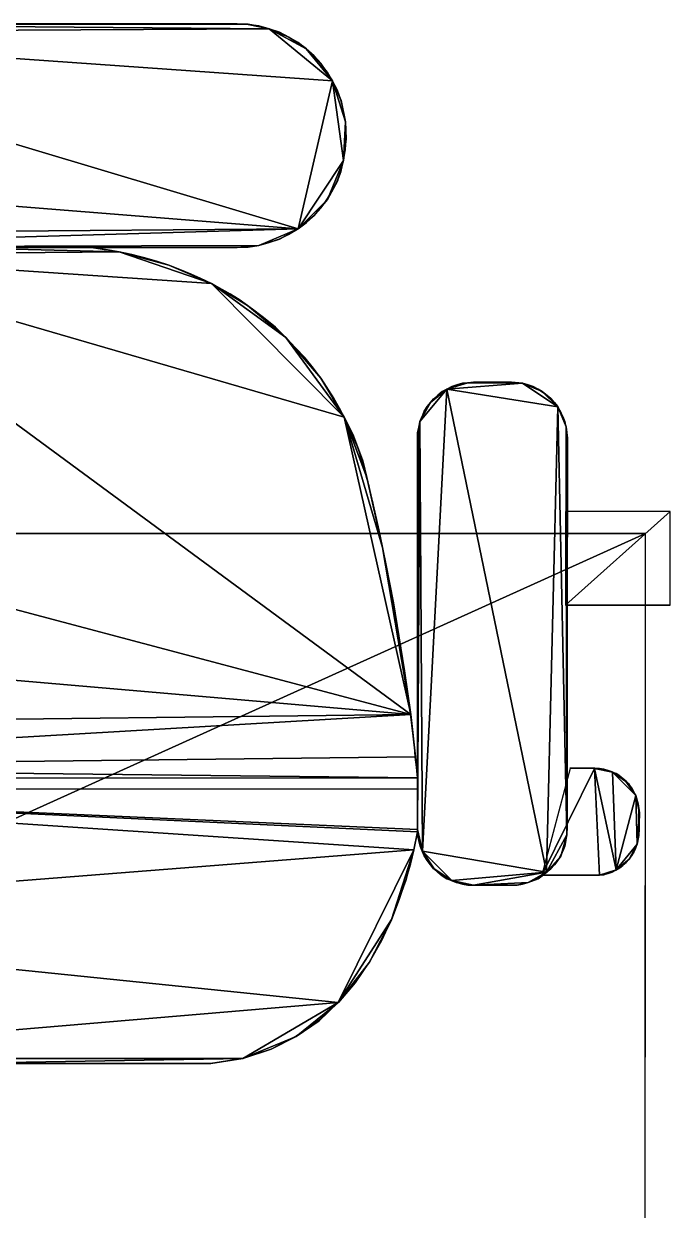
# Model space of a CAD drawing. Header units: millimetres. Extents: x 245 to 2830, y 44 to 1976.
# Drawn here: x 2339.4 to 2376.1, y 1262.9 to 1330.4 of the extents above; entities that cross this region are included whole.
import ezdxf

# ---------------------------------------------------------------- set-up
doc = ezdxf.new("R2010")
doc.units = ezdxf.units.MM
doc.layers.add('FloorPlan-page-1', color=7, linetype='Continuous')

msp = doc.modelspace()

# ---------------------------------------------------------------- linework, layer by layer
at = {"layer": 'FloorPlan-page-1', "color": 7, "true_color": 0x000000}
for p, q in [((2351.468, 1330.358), (2320.013, 1330.358)), ((2352.123, 1330.332), (2351.468, 1330.358)), ((2352.741, 1330.227), (2352.123, 1330.332)), ((2353.323, 1330.068), (2352.741, 1330.227)), ((2353.905, 1329.857), (2353.323, 1330.068)), ((2354.414, 1329.594), (2353.905, 1329.857)), ((2354.923, 1329.304), (2354.414, 1329.594)), ((2355.432, 1328.935), (2354.923, 1329.304)), ((2355.868, 1328.539), (2355.432, 1328.935)), ((2356.268, 1328.091), (2355.868, 1328.539)), ((2356.596, 1327.616), (2356.268, 1328.091)), ((2356.923, 1327.115), (2356.596, 1327.616)), ((2357.178, 1326.562), (2356.923, 1327.115)), ((2357.396, 1326.008), (2357.178, 1326.562)), ((2357.541, 1325.402), (2357.396, 1326.008)), ((2357.65, 1324.795), (2357.541, 1325.402)), ((2357.687, 1324.162), (2357.65, 1324.795)), ((2357.687, 1323.82), (2357.687, 1324.162)), ((2357.65, 1323.187), (2357.687, 1323.82)), ((2357.541, 1322.58), (2357.65, 1323.187)), ((2357.396, 1321.974), (2357.541, 1322.58)), ((2356.923, 1320.867), (2357.178, 1321.42)), ((2357.178, 1321.42), (2357.396, 1321.974)), ((2356.596, 1320.366), (2356.923, 1320.867)), ((2356.268, 1319.891), (2356.596, 1320.366)), ((2355.432, 1319.047), (2355.868, 1319.443)), ((2355.868, 1319.443), (2356.268, 1319.891)), ((2354.414, 1318.362), (2354.923, 1318.678)), ((2354.923, 1318.678), (2355.432, 1319.047)), ((2353.323, 1317.914), (2353.905, 1318.125)), ((2353.905, 1318.125), (2354.414, 1318.362)), ((2320.013, 1317.624), (2351.468, 1317.624)), ((2343.214, 1317.624), (2335.177, 1317.624)), ((2344.014, 1317.518), (2343.214, 1317.624)), ((2344.777, 1317.386), (2344.014, 1317.518)), ((2345.505, 1317.228), (2344.777, 1317.386)), ((2351.468, 1317.624), (2352.123, 1317.65)), ((2352.123, 1317.65), (2352.741, 1317.755)), ((2352.741, 1317.755), (2353.323, 1317.914)), ((2346.232, 1317.044), (2345.505, 1317.228)), ((2346.923, 1316.833), (2346.232, 1317.044)), ((2347.577, 1316.622), (2346.923, 1316.833)), ((2348.232, 1316.384), (2347.577, 1316.622)), ((2348.85, 1316.121), (2348.232, 1316.384)), ((2349.432, 1315.857), (2348.85, 1316.121)), ((2350.014, 1315.593), (2349.432, 1315.857)), ((2350.559, 1315.277), (2350.014, 1315.593)), ((2351.068, 1314.987), (2350.559, 1315.277)), ((2351.577, 1314.671), (2351.068, 1314.987)), ((2352.087, 1314.328), (2351.577, 1314.671)), ((2352.523, 1314.011), (2352.087, 1314.328)), ((2352.959, 1313.669), (2352.523, 1314.011)), ((2353.65, 1313.089), (2352.959, 1313.669)), ((2354.268, 1312.509), (2353.65, 1313.089)), ((2354.814, 1311.928), (2354.268, 1312.509)), ((2355.359, 1311.348), (2354.814, 1311.928)), ((2355.832, 1310.768), (2355.359, 1311.348)), ((2356.268, 1310.188), (2355.832, 1310.768)), ((2356.632, 1309.608), (2356.268, 1310.188)), ((2363.978, 1309.819), (2364.305, 1309.898)), ((2364.305, 1309.898), (2364.596, 1309.951)), ((2364.596, 1309.951), (2364.923, 1309.977)), ((2364.923, 1309.977), (2367.069, 1309.977)), ((2367.069, 1309.977), (2367.396, 1309.951)), ((2367.396, 1309.951), (2367.723, 1309.898)), ((2367.723, 1309.898), (2368.014, 1309.819)), ((2356.996, 1309.055), (2356.632, 1309.608)), ((2362.669, 1309.028), (2362.923, 1309.239)), ((2362.923, 1309.239), (2363.141, 1309.424)), ((2363.141, 1309.424), (2363.432, 1309.582)), ((2363.432, 1309.582), (2363.687, 1309.714)), ((2363.687, 1309.714), (2363.978, 1309.819)), ((2368.014, 1309.819), (2368.305, 1309.714)), ((2368.305, 1309.714), (2368.596, 1309.582)), ((2368.596, 1309.582), (2368.85, 1309.424)), ((2368.85, 1309.424), (2369.105, 1309.239)), ((2369.105, 1309.239), (2369.323, 1309.028)), ((2357.323, 1308.501), (2356.996, 1309.055)), ((2362.123, 1308.316), (2362.305, 1308.58)), ((2362.305, 1308.58), (2362.487, 1308.817)), ((2362.487, 1308.817), (2362.669, 1309.028)), ((2369.323, 1309.028), (2369.541, 1308.817)), ((2369.541, 1308.817), (2369.723, 1308.58)), ((2369.723, 1308.58), (2369.869, 1308.316)), ((2357.578, 1307.974), (2357.323, 1308.501)), ((2357.832, 1307.473), (2357.578, 1307.974)), ((2361.905, 1307.736), (2362.014, 1308.026)), ((2362.014, 1308.026), (2362.123, 1308.316)), ((2369.869, 1308.316), (2370.014, 1308.026)), ((2370.014, 1308.026), (2370.123, 1307.736)), ((2358.05, 1306.998), (2357.832, 1307.473)), ((2361.759, 1307.104), (2361.832, 1307.42)), ((2361.832, 1307.42), (2361.905, 1307.736)), ((2370.123, 1307.736), (2370.196, 1307.42)), ((2370.196, 1307.42), (2370.232, 1307.104)), ((2358.232, 1306.576), (2358.05, 1306.998)), ((2358.378, 1306.181), (2358.232, 1306.576)), ((2361.759, 1306.787), (2361.759, 1307.104)), ((2361.759, 1284.534), (2361.759, 1306.787)), ((2370.232, 1307.104), (2370.269, 1306.787)), ((2370.269, 1306.787), (2370.269, 1284.534)), ((2358.523, 1305.812), (2358.378, 1306.181)), ((2358.632, 1305.495), (2358.523, 1305.812)), ((2358.741, 1305.021), (2358.632, 1305.495)), ((2358.85, 1304.546), (2358.741, 1305.021)), ((2358.996, 1304.071), (2358.85, 1304.546)), ((2359.105, 1303.57), (2358.996, 1304.071)), ((2359.214, 1303.096), (2359.105, 1303.57)), ((2359.323, 1302.595), (2359.214, 1303.096)), ((2359.432, 1302.094), (2359.323, 1302.595)), ((2376.123, 1302.621), (2370.16, 1302.621)), ((2370.16, 1302.621), (2370.16, 1297.295)), ((2376.123, 1297.295), (2376.123, 1302.621)), ((2359.541, 1301.593), (2359.432, 1302.094)), ((2243.067, 1301.408), (2374.705, 1301.356)), ((2359.65, 1301.092), (2359.541, 1301.593)), ((2374.705, 1301.356), (2374.669, 1241.795)), ((2359.759, 1300.565), (2359.65, 1301.092)), ((2359.869, 1300.064), (2359.759, 1300.565)), ((2359.978, 1299.536), (2359.869, 1300.064)), ((2360.05, 1299.009), (2359.978, 1299.536)), ((2360.159, 1298.482), (2360.05, 1299.009)), ((2360.269, 1297.954), (2360.159, 1298.482)), ((2360.378, 1297.427), (2360.269, 1297.954)), ((2360.487, 1296.768), (2360.378, 1297.427)), ((2370.16, 1297.295), (2376.123, 1297.295)), ((2360.596, 1296.109), (2360.487, 1296.768)), ((2360.705, 1295.476), (2360.596, 1296.109)), ((2360.814, 1294.817), (2360.705, 1295.476)), ((2360.887, 1294.184), (2360.814, 1294.817)), ((2360.996, 1293.551), (2360.887, 1294.184)), ((2361.105, 1292.919), (2360.996, 1293.551)), ((2361.178, 1292.312), (2361.105, 1292.919)), ((2361.25, 1291.679), (2361.178, 1292.312)), ((2361.359, 1291.073), (2361.25, 1291.679)), ((2361.432, 1290.466), (2361.359, 1291.073)), ((2361.505, 1289.86), (2361.432, 1290.466)), ((2361.578, 1289.254), (2361.505, 1289.86)), ((2361.614, 1288.647), (2361.578, 1289.254)), ((2361.687, 1288.067), (2361.614, 1288.647)), ((2361.759, 1287.487), (2361.687, 1288.067)), ((2371.832, 1288.014), (2370.414, 1288.014)), ((2372.087, 1287.988), (2371.832, 1288.014)), ((2372.341, 1287.962), (2372.087, 1287.988)), ((2372.596, 1287.883), (2372.341, 1287.962)), ((2372.814, 1287.804), (2372.596, 1287.883)), ((2373.032, 1287.698), (2372.814, 1287.804)), ((2373.251, 1287.566), (2373.032, 1287.698)), ((2373.432, 1287.434), (2373.251, 1287.566)), ((2373.614, 1287.276), (2373.432, 1287.434)), ((2373.796, 1287.092), (2373.614, 1287.276)), ((2373.941, 1286.907), (2373.796, 1287.092)), ((2361.759, 1286.828), (2361.759, 1284.534)), ((2374.051, 1286.696), (2373.941, 1286.907)), ((2374.16, 1286.459), (2374.051, 1286.696)), ((2374.232, 1286.222), (2374.16, 1286.459)), ((2374.305, 1285.984), (2374.232, 1286.222)), ((2374.341, 1285.747), (2374.305, 1285.984)), ((2374.341, 1285.483), (2374.341, 1285.747)), ((2374.341, 1284.455), (2374.341, 1285.483)), ((2361.723, 1284.402), (2361.65, 1284.007)), ((2361.759, 1284.534), (2361.723, 1284.402)), ((2361.759, 1284.218), (2361.759, 1284.534)), ((2370.269, 1284.534), (2370.232, 1284.218)), ((2374.341, 1284.191), (2374.341, 1284.455)), ((2361.65, 1284.007), (2361.541, 1283.374)), ((2361.832, 1283.901), (2361.759, 1284.218)), ((2361.905, 1283.585), (2361.832, 1283.901)), ((2362.014, 1283.295), (2361.905, 1283.585)), ((2370.123, 1283.585), (2370.014, 1283.295)), ((2370.196, 1283.901), (2370.123, 1283.585)), ((2370.232, 1284.218), (2370.196, 1283.901)), ((2374.16, 1283.453), (2374.232, 1283.69)), ((2374.232, 1283.69), (2374.305, 1283.928)), ((2374.305, 1283.928), (2374.341, 1284.191)), ((2361.541, 1283.374), (2361.359, 1282.583)), ((2362.123, 1283.031), (2362.014, 1283.295)), ((2362.305, 1282.768), (2362.123, 1283.031)), ((2369.869, 1283.031), (2369.723, 1282.768)), ((2370.014, 1283.295), (2369.869, 1283.031)), ((2373.796, 1282.847), (2373.941, 1283.031)), ((2373.941, 1283.031), (2374.051, 1283.242)), ((2374.051, 1283.242), (2374.16, 1283.453)), ((2361.359, 1282.583), (2361.069, 1281.634)), ((2362.487, 1282.53), (2362.305, 1282.768)), ((2362.669, 1282.293), (2362.487, 1282.53)), ((2362.923, 1282.082), (2362.669, 1282.293)), ((2369.323, 1282.293), (2369.105, 1282.082)), ((2369.541, 1282.53), (2369.323, 1282.293)), ((2369.723, 1282.768), (2369.541, 1282.53)), ((2372.814, 1282.108), (2373.032, 1282.214)), ((2373.032, 1282.214), (2373.251, 1282.346)), ((2373.251, 1282.346), (2373.432, 1282.504)), ((2373.432, 1282.504), (2373.614, 1282.662)), ((2373.614, 1282.662), (2373.796, 1282.847)), ((2361.069, 1281.634), (2360.705, 1280.553)), ((2363.141, 1281.898), (2362.923, 1282.082)), ((2363.432, 1281.739), (2363.141, 1281.898)), ((2363.687, 1281.607), (2363.432, 1281.739)), ((2363.978, 1281.502), (2363.687, 1281.607)), ((2368.305, 1281.607), (2368.014, 1281.502)), ((2368.596, 1281.739), (2368.305, 1281.607)), ((2368.85, 1281.898), (2368.596, 1281.739)), ((2368.814, 1281.924), (2371.832, 1281.924)), ((2369.105, 1282.082), (2368.85, 1281.898)), ((2371.832, 1281.924), (2372.087, 1281.924)), ((2372.087, 1281.924), (2372.341, 1281.977)), ((2372.341, 1281.977), (2372.596, 1282.029)), ((2372.596, 1282.029), (2372.814, 1282.108)), ((2364.305, 1281.423), (2363.978, 1281.502)), ((2364.596, 1281.37), (2364.305, 1281.423)), ((2364.923, 1281.37), (2364.596, 1281.37)), ((2367.069, 1281.37), (2364.923, 1281.37)), ((2367.396, 1281.37), (2367.069, 1281.37)), ((2367.069, 1281.37), (2367.069, 1281.37)), ((2367.723, 1281.423), (2367.396, 1281.37)), ((2368.014, 1281.502), (2367.723, 1281.423)), ((2360.705, 1280.553), (2360.269, 1279.393)), ((2360.269, 1279.393), (2359.687, 1278.206)), ((2359.687, 1278.206), (2358.996, 1276.993)), ((2358.996, 1276.993), (2358.196, 1275.807)), ((2358.196, 1275.807), (2357.25, 1274.7)), ((2357.25, 1274.7), (2356.123, 1273.671)), ((2356.123, 1273.671), (2354.85, 1272.775)), ((2354.85, 1272.775), (2353.432, 1272.037)), ((2351.796, 1271.509), (2349.977, 1271.219)), ((2353.432, 1272.037), (2351.796, 1271.509)), ((2349.977, 1271.219), (2334.995, 1271.219))]:
    msp.add_line(p, q, dxfattribs=at)
at = {"layer": 'FloorPlan-page-1', "color": 7, "true_color": 0xffffff}
for points in [[(2353.315, 1330.07, -0.05), (2320.008, 1330.349, -0.05), (2317.593, 1329.874, -0.05)], [(2352.126, 1330.321, -0.05), (2351.496, 1330.349, -0.05), (2320.008, 1330.349, -0.05)], [(2353.315, 1330.07, -0.05), (2352.126, 1330.321, -0.05), (2320.008, 1330.349, -0.05)], [(2353.315, 1330.07, -0.05), (2352.72, 1330.237, -0.05), (2352.126, 1330.321, -0.05)], [(2317.593, 1329.874, -0.05), (2314.095, 1321.962, -0.05), (2354.96, 1318.691, -0.05)], [(2356.919, 1327.106, -0.05), (2353.315, 1330.07, -0.05), (2317.593, 1329.874, -0.05)], [(2354.96, 1318.691, -0.05), (2356.919, 1327.106, -0.05), (2317.593, 1329.874, -0.05)], [(2354.435, 1329.594, -0.05), (2353.91, 1329.874, -0.05), (2353.315, 1330.07, -0.05)], [(2355.414, 1328.923, -0.05), (2354.435, 1329.594, -0.05), (2353.315, 1330.07, -0.05)], [(2356.919, 1327.106, -0.05), (2355.414, 1328.923, -0.05), (2353.315, 1330.07, -0.05)], [(2355.414, 1328.923, -0.05), (2354.96, 1329.287, -0.05), (2354.435, 1329.594, -0.05)], [(2356.254, 1328.085, -0.05), (2355.869, 1328.532, -0.05), (2355.414, 1328.923, -0.05)], [(2356.919, 1327.106, -0.05), (2356.254, 1328.085, -0.05), (2355.414, 1328.923, -0.05)], [(2356.919, 1327.106, -0.05), (2356.639, 1327.609, -0.05), (2356.254, 1328.085, -0.05)], [(2354.96, 1318.691, -0.05), (2357.549, 1322.577, -0.05), (2356.919, 1327.106, -0.05)], [(2357.409, 1325.988, -0.05), (2357.199, 1326.575, -0.05), (2356.919, 1327.106, -0.05)], [(2357.654, 1324.786, -0.05), (2357.409, 1325.988, -0.05), (2356.919, 1327.106, -0.05)], [(2357.549, 1322.577, -0.05), (2357.654, 1324.786, -0.05), (2356.919, 1327.106, -0.05)], [(2357.654, 1324.786, -0.05), (2357.549, 1325.401, -0.05), (2357.409, 1325.988, -0.05)], [(2357.549, 1322.577, -0.05), (2357.689, 1323.807, -0.05), (2357.654, 1324.786, -0.05)], [(2357.689, 1323.807, -0.05), (2357.689, 1324.171, -0.05), (2357.654, 1324.786, -0.05)], [(2357.549, 1322.577, -0.05), (2357.654, 1323.192, -0.05), (2357.689, 1323.807, -0.05)], [(2354.96, 1318.691, -0.05), (2356.639, 1320.369, -0.05), (2357.549, 1322.577, -0.05)], [(2356.639, 1320.369, -0.05), (2357.199, 1321.403, -0.05), (2357.549, 1322.577, -0.05)], [(2357.199, 1321.403, -0.05), (2357.409, 1321.962, -0.05), (2357.549, 1322.577, -0.05)], [(2314.095, 1321.962, -0.05), (2317.069, 1318.384, -0.05), (2354.96, 1318.691, -0.05)], [(2356.639, 1320.369, -0.05), (2356.919, 1320.872, -0.05), (2357.199, 1321.403, -0.05)], [(2354.96, 1318.691, -0.05), (2355.869, 1319.446, -0.05), (2356.639, 1320.369, -0.05)], [(2355.869, 1319.446, -0.05), (2356.254, 1319.866, -0.05), (2356.639, 1320.369, -0.05)], [(2354.96, 1318.691, -0.05), (2355.414, 1319.027, -0.05), (2355.869, 1319.446, -0.05)], [(2317.069, 1318.384, -0.05), (2319.378, 1317.657, -0.05), (2354.96, 1318.691, -0.05)], [(2319.378, 1317.657, -0.05), (2352.72, 1317.741, -0.05), (2354.96, 1318.691, -0.05)], [(2352.72, 1317.741, -0.05), (2353.91, 1318.104, -0.05), (2354.96, 1318.691, -0.05)], [(2353.91, 1318.104, -0.05), (2354.435, 1318.384, -0.05), (2354.96, 1318.691, -0.05)], [(2352.72, 1317.741, -0.05), (2353.315, 1317.909, -0.05), (2353.91, 1318.104, -0.05)], [(2319.378, 1317.657, -0.05), (2351.496, 1317.629, -0.05), (2352.72, 1317.741, -0.05)], [(2319.378, 1317.657, -0.05), (2320.008, 1317.629, -0.05), (2351.496, 1317.629, -0.05)], [(2344.778, 1317.377, -0.05), (2335.157, 1317.629, -0.05), (2325.85, 1317.21, -0.05)], [(2350.026, 1315.588, -0.05), (2344.778, 1317.377, -0.05), (2325.85, 1317.21, -0.05)], [(2344.778, 1317.377, -0.05), (2343.204, 1317.629, -0.05), (2335.157, 1317.629, -0.05)], [(2344.778, 1317.377, -0.05), (2344.009, 1317.517, -0.05), (2343.204, 1317.629, -0.05)], [(2346.248, 1317.042, -0.05), (2345.513, 1317.21, -0.05), (2344.778, 1317.377, -0.05)], [(2347.612, 1316.623, -0.05), (2346.248, 1317.042, -0.05), (2344.778, 1317.377, -0.05)], [(2350.026, 1315.588, -0.05), (2347.612, 1316.623, -0.05), (2344.778, 1317.377, -0.05)], [(2351.496, 1317.629, -0.05), (2352.126, 1317.657, -0.05), (2352.72, 1317.741, -0.05)], [(2325.85, 1317.21, -0.05), (2312.38, 1304.07, -0.05), (2361.362, 1291.07, -0.05)], [(2357.584, 1307.984, -0.05), (2350.026, 1315.588, -0.05), (2325.85, 1317.21, -0.05)], [(2361.362, 1291.07, -0.05), (2357.584, 1307.984, -0.05), (2325.85, 1317.21, -0.05)], [(2347.612, 1316.623, -0.05), (2346.913, 1316.846, -0.05), (2346.248, 1317.042, -0.05)], [(2348.872, 1316.119, -0.05), (2348.242, 1316.371, -0.05), (2347.612, 1316.623, -0.05)], [(2350.026, 1315.588, -0.05), (2348.872, 1316.119, -0.05), (2347.612, 1316.623, -0.05)], [(2350.026, 1315.588, -0.05), (2349.432, 1315.868, -0.05), (2348.872, 1316.119, -0.05)], [(2351.111, 1314.973, -0.05), (2350.551, 1315.281, -0.05), (2350.026, 1315.588, -0.05)], [(2352.091, 1314.33, -0.05), (2351.111, 1314.973, -0.05), (2350.026, 1315.588, -0.05)], [(2354.26, 1312.513, -0.05), (2352.091, 1314.33, -0.05), (2350.026, 1315.588, -0.05)], [(2357.584, 1307.984, -0.05), (2354.26, 1312.513, -0.05), (2350.026, 1315.588, -0.05)], [(2352.091, 1314.33, -0.05), (2351.601, 1314.666, -0.05), (2351.111, 1314.973, -0.05)], [(2353, 1313.659, -0.05), (2352.546, 1313.995, -0.05), (2352.091, 1314.33, -0.05)], [(2354.26, 1312.513, -0.05), (2353, 1313.659, -0.05), (2352.091, 1314.33, -0.05)], [(2354.26, 1312.513, -0.05), (2353.665, 1313.1, -0.05), (2353, 1313.659, -0.05)], [(2355.344, 1311.339, -0.05), (2354.82, 1311.926, -0.05), (2354.26, 1312.513, -0.05)], [(2356.254, 1310.193, -0.05), (2355.344, 1311.339, -0.05), (2354.26, 1312.513, -0.05)], [(2357.584, 1307.984, -0.05), (2356.254, 1310.193, -0.05), (2354.26, 1312.513, -0.05)], [(2356.254, 1310.193, -0.05), (2355.834, 1310.752, -0.05), (2355.344, 1311.339, -0.05)], [(2356.989, 1309.046, -0.05), (2356.639, 1309.605, -0.05), (2356.254, 1310.193, -0.05)], [(2357.584, 1307.984, -0.05), (2356.989, 1309.046, -0.05), (2356.254, 1310.193, -0.05)], [(2364.616, 1309.941, -0.05), (2363.986, 1309.829, -0.05), (2363.426, 1309.578, -0.05)], [(2367.73, 1309.913, -0.05), (2364.616, 1309.941, -0.05), (2363.426, 1309.578, -0.05)], [(2369.724, 1308.571, -0.05), (2367.73, 1309.913, -0.05), (2363.426, 1309.578, -0.05)], [(2364.616, 1309.941, -0.05), (2364.301, 1309.913, -0.05), (2363.986, 1309.829, -0.05)], [(2367.1, 1309.969, -0.05), (2364.931, 1309.969, -0.05), (2364.616, 1309.941, -0.05)], [(2367.73, 1309.913, -0.05), (2367.1, 1309.969, -0.05), (2364.616, 1309.941, -0.05)], [(2367.73, 1309.913, -0.05), (2367.415, 1309.941, -0.05), (2367.1, 1309.969, -0.05)], [(2368.325, 1309.717, -0.05), (2368.045, 1309.829, -0.05), (2367.73, 1309.913, -0.05)], [(2368.849, 1309.438, -0.05), (2368.325, 1309.717, -0.05), (2367.73, 1309.913, -0.05)], [(2369.724, 1308.571, -0.05), (2368.849, 1309.438, -0.05), (2367.73, 1309.913, -0.05)], [(2363.426, 1309.578, -0.05), (2362.482, 1308.823, -0.05), (2361.887, 1307.732, -0.05)], [(2363.426, 1309.578, -0.05), (2361.887, 1307.732, -0.05), (2362.027, 1283.298, -0.05)], [(2363.426, 1309.578, -0.05), (2362.027, 1283.298, -0.05), (2369.094, 1282.096, -0.05)], [(2363.426, 1309.578, -0.05), (2362.902, 1309.242, -0.05), (2362.482, 1308.823, -0.05)], [(2362.902, 1309.242, -0.05), (2362.692, 1309.046, -0.05), (2362.482, 1308.823, -0.05)], [(2363.426, 1309.578, -0.05), (2363.147, 1309.438, -0.05), (2362.902, 1309.242, -0.05)], [(2363.986, 1309.829, -0.05), (2363.706, 1309.717, -0.05), (2363.426, 1309.578, -0.05)], [(2369.094, 1282.096, -0.05), (2369.724, 1308.571, -0.05), (2363.426, 1309.578, -0.05)], [(2368.849, 1309.438, -0.05), (2368.605, 1309.578, -0.05), (2368.325, 1309.717, -0.05)], [(2369.339, 1309.046, -0.05), (2369.094, 1309.242, -0.05), (2368.849, 1309.438, -0.05)], [(2369.724, 1308.571, -0.05), (2369.339, 1309.046, -0.05), (2368.849, 1309.438, -0.05)], [(2357.584, 1307.984, -0.05), (2357.304, 1308.487, -0.05), (2356.989, 1309.046, -0.05)], [(2362.482, 1308.823, -0.05), (2362.132, 1308.292, -0.05), (2361.887, 1307.732, -0.05)], [(2362.482, 1308.823, -0.05), (2362.307, 1308.571, -0.05), (2362.132, 1308.292, -0.05)], [(2369.094, 1282.096, -0.05), (2370.249, 1284.221, -0.05), (2369.724, 1308.571, -0.05)], [(2369.724, 1308.571, -0.05), (2369.549, 1308.823, -0.05), (2369.339, 1309.046, -0.05)], [(2370.004, 1308.04, -0.05), (2369.899, 1308.292, -0.05), (2369.724, 1308.571, -0.05)], [(2370.214, 1307.425, -0.05), (2370.004, 1308.04, -0.05), (2369.724, 1308.571, -0.05)], [(2370.249, 1284.221, -0.05), (2370.214, 1307.425, -0.05), (2369.724, 1308.571, -0.05)], [(2358.073, 1307.006, -0.05), (2357.829, 1307.481, -0.05), (2357.584, 1307.984, -0.05)], [(2358.388, 1306.167, -0.05), (2358.073, 1307.006, -0.05), (2357.584, 1307.984, -0.05)], [(2358.878, 1304.545, -0.05), (2358.388, 1306.167, -0.05), (2357.584, 1307.984, -0.05)], [(2359.753, 1300.576, -0.05), (2358.878, 1304.545, -0.05), (2357.584, 1307.984, -0.05)], [(2361.362, 1291.07, -0.05), (2359.753, 1300.576, -0.05), (2357.584, 1307.984, -0.05)], [(2362.132, 1308.292, -0.05), (2362.027, 1308.04, -0.05), (2361.887, 1307.732, -0.05)], [(2370.214, 1307.425, -0.05), (2370.109, 1307.732, -0.05), (2370.004, 1308.04, -0.05)], [(2361.887, 1307.732, -0.05), (2361.782, 1307.117, -0.05), (2361.747, 1284.528, -0.05)], [(2361.887, 1307.732, -0.05), (2361.747, 1284.528, -0.05), (2362.027, 1283.298, -0.05)], [(2361.887, 1307.732, -0.05), (2361.817, 1307.425, -0.05), (2361.782, 1307.117, -0.05)], [(2370.284, 1306.782, -0.05), (2370.249, 1307.117, -0.05), (2370.214, 1307.425, -0.05)], [(2370.249, 1284.221, -0.05), (2370.284, 1306.782, -0.05), (2370.214, 1307.425, -0.05)], [(2358.388, 1306.167, -0.05), (2358.248, 1306.558, -0.05), (2358.073, 1307.006, -0.05)], [(2361.782, 1307.117, -0.05), (2361.747, 1306.782, -0.05), (2361.747, 1284.528, -0.05)], [(2370.249, 1284.221, -0.05), (2370.284, 1284.528, -0.05), (2370.284, 1306.782, -0.05)], [(2358.633, 1305.496, -0.05), (2358.528, 1305.803, -0.05), (2358.388, 1306.167, -0.05)], [(2358.878, 1304.545, -0.05), (2358.633, 1305.496, -0.05), (2358.388, 1306.167, -0.05)], [(2358.878, 1304.545, -0.05), (2358.773, 1305.021, -0.05), (2358.633, 1305.496, -0.05)], [(2359.088, 1303.567, -0.05), (2358.983, 1304.07, -0.05), (2358.878, 1304.545, -0.05)], [(2359.333, 1302.588, -0.05), (2359.088, 1303.567, -0.05), (2358.878, 1304.545, -0.05)], [(2359.753, 1300.576, -0.05), (2359.333, 1302.588, -0.05), (2358.878, 1304.545, -0.05)], [(2312.38, 1304.07, -0.05), (2310.666, 1295.459, -0.05), (2361.362, 1291.07, -0.05)], [(2359.333, 1302.588, -0.05), (2359.228, 1303.092, -0.05), (2359.088, 1303.567, -0.05)], [(2359.543, 1301.582, -0.05), (2359.438, 1302.085, -0.05), (2359.333, 1302.588, -0.05)], [(2359.753, 1300.576, -0.05), (2359.543, 1301.582, -0.05), (2359.333, 1302.588, -0.05)], [(2376.127, 1302.616, -0.05), (2370.179, 1302.616, -0.05), (2370.179, 1297.305, -0.05)], [(2370.179, 1297.305, -0.05), (2376.127, 1297.305, -0.05), (2376.127, 1302.616, -0.05)], [(2374.727, 1301.358, -0.05), (2243.071, 1301.414, -0.05), (2243.036, 1241.839, -0.05)], [(2243.036, 1241.839, -0.05), (2374.692, 1241.783, -0.05), (2374.727, 1301.358, -0.05)], [(2359.753, 1300.576, -0.05), (2359.648, 1301.079, -0.05), (2359.543, 1301.582, -0.05)], [(2359.963, 1299.541, -0.05), (2359.858, 1300.044, -0.05), (2359.753, 1300.576, -0.05)], [(2360.173, 1298.479, -0.05), (2359.963, 1299.541, -0.05), (2359.753, 1300.576, -0.05)], [(2360.593, 1296.13, -0.05), (2360.173, 1298.479, -0.05), (2359.753, 1300.576, -0.05)], [(2361.362, 1291.07, -0.05), (2360.593, 1296.13, -0.05), (2359.753, 1300.576, -0.05)], [(2360.173, 1298.479, -0.05), (2360.068, 1299.01, -0.05), (2359.963, 1299.541, -0.05)], [(2360.383, 1297.416, -0.05), (2360.278, 1297.948, -0.05), (2360.173, 1298.479, -0.05)], [(2360.593, 1296.13, -0.05), (2360.383, 1297.416, -0.05), (2360.173, 1298.479, -0.05)], [(2360.593, 1296.13, -0.05), (2360.488, 1296.773, -0.05), (2360.383, 1297.416, -0.05)], [(2360.802, 1294.816, -0.05), (2360.697, 1295.459, -0.05), (2360.593, 1296.13, -0.05)], [(2361.012, 1293.558, -0.05), (2360.802, 1294.816, -0.05), (2360.593, 1296.13, -0.05)], [(2361.362, 1291.07, -0.05), (2361.012, 1293.558, -0.05), (2360.593, 1296.13, -0.05)], [(2310.666, 1295.459, -0.05), (2309.931, 1290.455, -0.05), (2361.362, 1291.07, -0.05)], [(2361.012, 1293.558, -0.05), (2360.907, 1294.201, -0.05), (2360.802, 1294.816, -0.05)], [(2361.187, 1292.3, -0.05), (2361.117, 1292.915, -0.05), (2361.012, 1293.558, -0.05)], [(2361.362, 1291.07, -0.05), (2361.187, 1292.3, -0.05), (2361.012, 1293.558, -0.05)], [(2361.362, 1291.07, -0.05), (2361.257, 1291.685, -0.05), (2361.187, 1292.3, -0.05)], [(2309.686, 1288.051, -0.05), (2361.642, 1288.666, -0.05), (2361.362, 1291.07, -0.05)], [(2309.931, 1290.455, -0.05), (2309.686, 1288.051, -0.05), (2361.362, 1291.07, -0.05)], [(2361.502, 1289.84, -0.05), (2361.432, 1290.455, -0.05), (2361.362, 1291.07, -0.05)], [(2361.642, 1288.666, -0.05), (2361.502, 1289.84, -0.05), (2361.362, 1291.07, -0.05)], [(2361.642, 1288.666, -0.05), (2361.572, 1289.253, -0.05), (2361.502, 1289.84, -0.05)], [(2309.686, 1288.051, -0.05), (2361.747, 1287.464, -0.05), (2361.642, 1288.666, -0.05)], [(2361.747, 1287.464, -0.05), (2361.712, 1288.051, -0.05), (2361.642, 1288.666, -0.05)], [(2309.686, 1288.051, -0.05), (2309.616, 1287.464, -0.05), (2361.747, 1287.464, -0.05)], [(2371.823, 1287.995, -0.05), (2370.424, 1287.995, -0.05), (2368.814, 1281.929, -0.05)], [(2371.823, 1287.995, -0.05), (2368.814, 1281.929, -0.05), (2372.103, 1281.929, -0.05)], [(2372.348, 1287.967, -0.05), (2372.103, 1287.995, -0.05), (2371.823, 1287.995, -0.05)], [(2372.838, 1287.799, -0.05), (2372.348, 1287.967, -0.05), (2371.823, 1287.995, -0.05)], [(2371.823, 1287.995, -0.05), (2372.103, 1281.929, -0.05), (2373.048, 1282.236, -0.05)], [(2372.838, 1287.799, -0.05), (2371.823, 1287.995, -0.05), (2373.048, 1282.236, -0.05)], [(2372.838, 1287.799, -0.05), (2372.593, 1287.883, -0.05), (2372.348, 1287.967, -0.05)], [(2373.258, 1287.576, -0.05), (2373.048, 1287.716, -0.05), (2372.838, 1287.799, -0.05)], [(2373.608, 1287.268, -0.05), (2373.258, 1287.576, -0.05), (2372.838, 1287.799, -0.05)], [(2374.168, 1286.457, -0.05), (2373.608, 1287.268, -0.05), (2372.838, 1287.799, -0.05)], [(2374.168, 1286.457, -0.05), (2372.838, 1287.799, -0.05), (2373.048, 1282.236, -0.05)], [(2373.608, 1287.268, -0.05), (2373.433, 1287.436, -0.05), (2373.258, 1287.576, -0.05)], [(2373.923, 1286.905, -0.05), (2373.783, 1287.1, -0.05), (2373.608, 1287.268, -0.05)], [(2374.168, 1286.457, -0.05), (2373.923, 1286.905, -0.05), (2373.608, 1287.268, -0.05)], [(2361.747, 1284.528, -0.05), (2361.747, 1286.821, -0.05), (2309.616, 1286.821, -0.05)], [(2361.747, 1284.389, -0.05), (2361.747, 1284.528, -0.05), (2309.616, 1286.821, -0.05)], [(2361.537, 1283.382, -0.05), (2361.747, 1284.389, -0.05), (2309.616, 1286.821, -0.05)], [(2361.537, 1283.382, -0.05), (2309.616, 1286.821, -0.05), (2311.086, 1279.412, -0.05)], [(2373.048, 1282.236, -0.05), (2374.237, 1283.69, -0.05), (2374.168, 1286.457, -0.05)], [(2374.168, 1286.457, -0.05), (2374.063, 1286.681, -0.05), (2373.923, 1286.905, -0.05)], [(2374.307, 1285.982, -0.05), (2374.237, 1286.234, -0.05), (2374.168, 1286.457, -0.05)], [(2374.377, 1285.479, -0.05), (2374.307, 1285.982, -0.05), (2374.168, 1286.457, -0.05)], [(2374.237, 1283.69, -0.05), (2374.377, 1285.479, -0.05), (2374.168, 1286.457, -0.05)], [(2374.377, 1285.479, -0.05), (2374.342, 1285.731, -0.05), (2374.307, 1285.982, -0.05)], [(2374.237, 1283.69, -0.05), (2374.342, 1284.193, -0.05), (2374.377, 1285.479, -0.05)], [(2374.342, 1284.193, -0.05), (2374.377, 1284.445, -0.05), (2374.377, 1285.479, -0.05)], [(2361.537, 1283.382, -0.05), (2361.677, 1283.997, -0.05), (2361.747, 1284.389, -0.05)], [(2361.747, 1284.528, -0.05), (2361.782, 1284.221, -0.05), (2361.817, 1283.913, -0.05)], [(2361.747, 1284.528, -0.05), (2361.817, 1283.913, -0.05), (2362.027, 1283.298, -0.05)], [(2361.817, 1283.913, -0.05), (2361.887, 1283.606, -0.05), (2362.027, 1283.298, -0.05)], [(2369.094, 1282.096, -0.05), (2369.899, 1283.019, -0.05), (2370.249, 1284.221, -0.05)], [(2369.899, 1283.019, -0.05), (2370.109, 1283.606, -0.05), (2370.249, 1284.221, -0.05)], [(2369.899, 1283.019, -0.05), (2370.004, 1283.298, -0.05), (2370.109, 1283.606, -0.05)], [(2370.109, 1283.606, -0.05), (2370.214, 1283.913, -0.05), (2370.249, 1284.221, -0.05)], [(2373.048, 1282.236, -0.05), (2373.783, 1282.851, -0.05), (2374.237, 1283.69, -0.05)], [(2373.783, 1282.851, -0.05), (2374.063, 1283.242, -0.05), (2374.237, 1283.69, -0.05)], [(2374.063, 1283.242, -0.05), (2374.168, 1283.466, -0.05), (2374.237, 1283.69, -0.05)], [(2374.237, 1283.69, -0.05), (2374.307, 1283.941, -0.05), (2374.342, 1284.193, -0.05)], [(2357.234, 1274.688, -0.05), (2361.537, 1283.382, -0.05), (2311.086, 1279.412, -0.05)], [(2357.234, 1274.688, -0.05), (2360.278, 1279.412, -0.05), (2361.537, 1283.382, -0.05)], [(2360.278, 1279.412, -0.05), (2361.082, 1281.621, -0.05), (2361.537, 1283.382, -0.05)], [(2361.082, 1281.621, -0.05), (2361.362, 1282.572, -0.05), (2361.537, 1283.382, -0.05)], [(2362.027, 1283.298, -0.05), (2362.132, 1283.019, -0.05), (2362.307, 1282.767, -0.05)], [(2362.027, 1283.298, -0.05), (2362.307, 1282.767, -0.05), (2362.692, 1282.292, -0.05)], [(2362.027, 1283.298, -0.05), (2362.692, 1282.292, -0.05), (2363.706, 1281.621, -0.05)], [(2362.027, 1283.298, -0.05), (2363.706, 1281.621, -0.05), (2369.094, 1282.096, -0.05)], [(2369.094, 1282.096, -0.05), (2369.549, 1282.516, -0.05), (2369.899, 1283.019, -0.05)], [(2369.549, 1282.516, -0.05), (2369.724, 1282.767, -0.05), (2369.899, 1283.019, -0.05)], [(2373.783, 1282.851, -0.05), (2373.923, 1283.019, -0.05), (2374.063, 1283.242, -0.05)], [(2362.307, 1282.767, -0.05), (2362.482, 1282.516, -0.05), (2362.692, 1282.292, -0.05)], [(2362.692, 1282.292, -0.05), (2362.902, 1282.096, -0.05), (2363.147, 1281.901, -0.05)], [(2362.692, 1282.292, -0.05), (2363.147, 1281.901, -0.05), (2363.706, 1281.621, -0.05)], [(2369.094, 1282.096, -0.05), (2369.339, 1282.292, -0.05), (2369.549, 1282.516, -0.05)], [(2372.103, 1281.929, -0.05), (2372.593, 1282.04, -0.05), (2373.048, 1282.236, -0.05)], [(2372.593, 1282.04, -0.05), (2372.838, 1282.124, -0.05), (2373.048, 1282.236, -0.05)], [(2373.048, 1282.236, -0.05), (2373.433, 1282.488, -0.05), (2373.783, 1282.851, -0.05)], [(2373.048, 1282.236, -0.05), (2373.258, 1282.348, -0.05), (2373.433, 1282.488, -0.05)], [(2373.433, 1282.488, -0.05), (2373.608, 1282.655, -0.05), (2373.783, 1282.851, -0.05)], [(2360.278, 1279.412, -0.05), (2360.732, 1280.559, -0.05), (2361.082, 1281.621, -0.05)], [(2363.147, 1281.901, -0.05), (2363.426, 1281.733, -0.05), (2363.706, 1281.621, -0.05)], [(2363.706, 1281.621, -0.05), (2364.931, 1281.369, -0.05), (2369.094, 1282.096, -0.05)], [(2363.706, 1281.621, -0.05), (2363.986, 1281.509, -0.05), (2364.301, 1281.425, -0.05)], [(2363.706, 1281.621, -0.05), (2364.301, 1281.425, -0.05), (2364.931, 1281.369, -0.05)], [(2364.931, 1281.369, -0.05), (2368.045, 1281.509, -0.05), (2369.094, 1282.096, -0.05)], [(2368.045, 1281.509, -0.05), (2368.605, 1281.733, -0.05), (2369.094, 1282.096, -0.05)], [(2368.045, 1281.509, -0.05), (2368.325, 1281.621, -0.05), (2368.605, 1281.733, -0.05)], [(2368.605, 1281.733, -0.05), (2368.849, 1281.901, -0.05), (2369.094, 1282.096, -0.05)], [(2368.814, 1281.929, -0.05), (2371.823, 1281.929, -0.05), (2372.103, 1281.929, -0.05)], [(2372.103, 1281.929, -0.05), (2372.348, 1281.956, -0.05), (2372.593, 1282.04, -0.05)], [(2364.301, 1281.425, -0.05), (2364.616, 1281.369, -0.05), (2364.931, 1281.369, -0.05)], [(2364.931, 1281.369, -0.05), (2367.415, 1281.369, -0.05), (2368.045, 1281.509, -0.05)], [(2364.931, 1281.369, -0.05), (2367.1, 1281.369, -0.05), (2367.415, 1281.369, -0.05)], [(2367.415, 1281.369, -0.05), (2367.73, 1281.425, -0.05), (2368.045, 1281.509, -0.05)], [(2311.086, 1279.412, -0.05), (2319.553, 1271.501, -0.05), (2357.234, 1274.688, -0.05)], [(2357.234, 1274.688, -0.05), (2359.018, 1276.98, -0.05), (2360.278, 1279.412, -0.05)], [(2359.018, 1276.98, -0.05), (2359.718, 1278.21, -0.05), (2360.278, 1279.412, -0.05)], [(2357.234, 1274.688, -0.05), (2358.213, 1275.806, -0.05), (2359.018, 1276.98, -0.05)], [(2319.553, 1271.501, -0.05), (2351.811, 1271.501, -0.05), (2357.234, 1274.688, -0.05)], [(2351.811, 1271.501, -0.05), (2354.855, 1272.759, -0.05), (2357.234, 1274.688, -0.05)], [(2354.855, 1272.759, -0.05), (2356.149, 1273.653, -0.05), (2357.234, 1274.688, -0.05)], [(2351.811, 1271.501, -0.05), (2353.42, 1272.032, -0.05), (2354.855, 1272.759, -0.05)], [(2319.553, 1271.501, -0.05), (2334.982, 1271.221, -0.05), (2351.811, 1271.501, -0.05)], [(2334.982, 1271.221, -0.05), (2349.991, 1271.221, -0.05), (2351.811, 1271.501, -0.05)]]:
    msp.add_3dface(points, dxfattribs=at)

doc.saveas('drawing.dxf')
